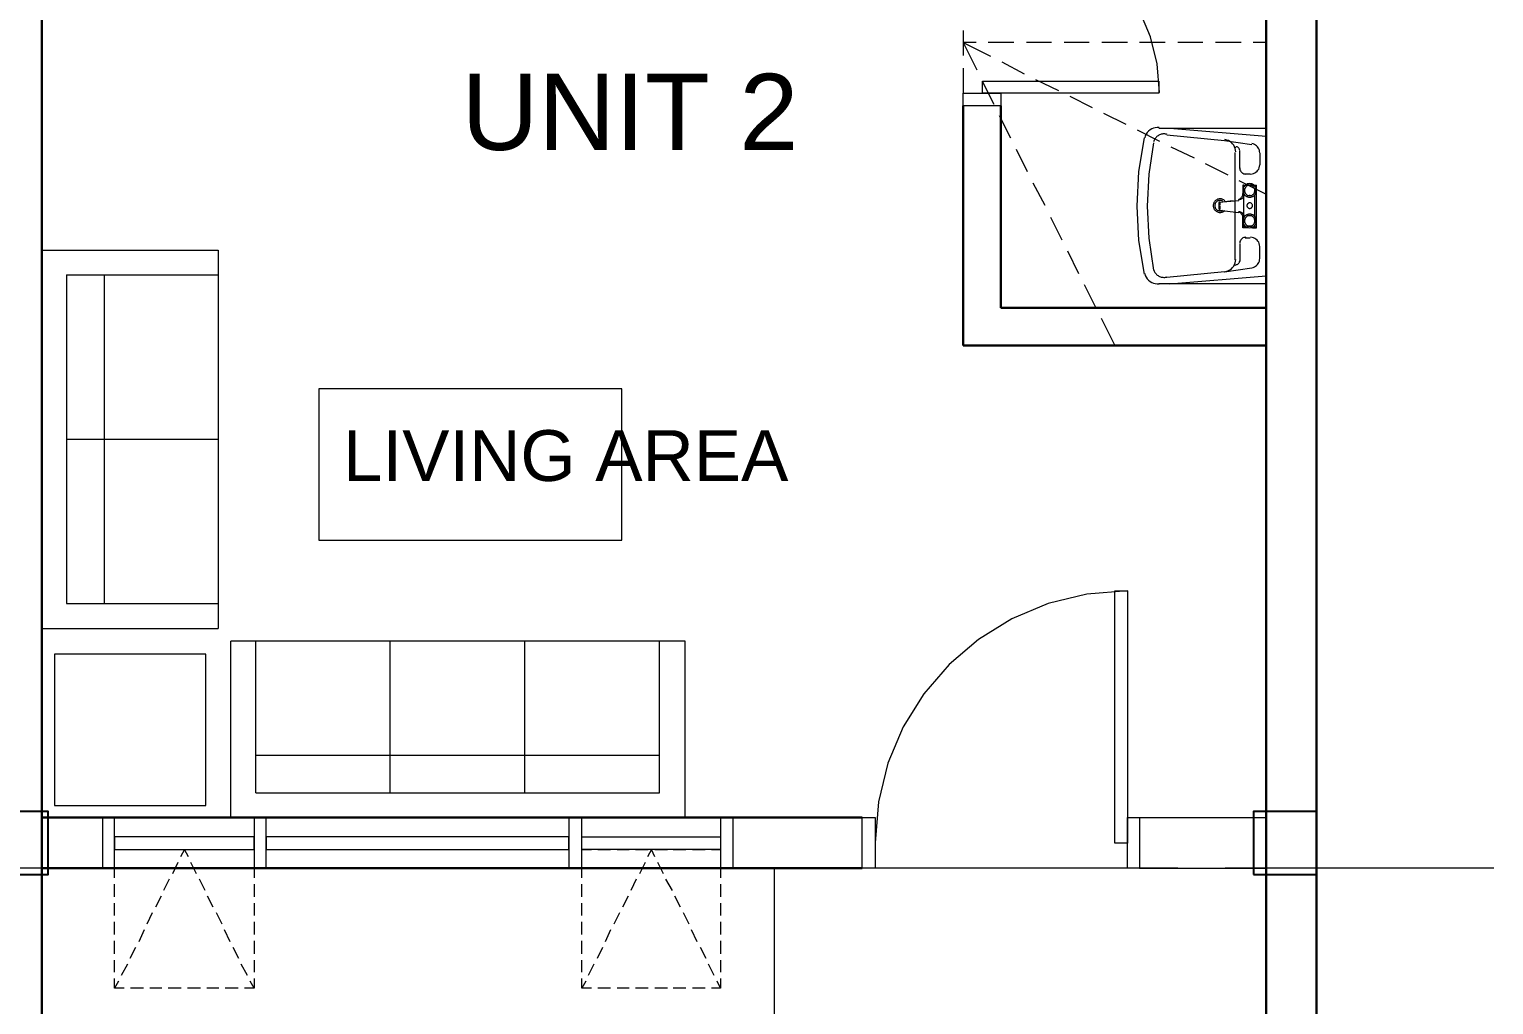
# Model space of a CAD drawing. Header units: millimetres. Extents: x -5837 to 14055, y -7034 to 19184.
# Drawn here: x 5201 to 11001, y 4960 to 8823 of the extents above; entities that cross this region are included whole.
import ezdxf

# ---------------------------------------------------------------- set-up
doc = ezdxf.new("R2010")
doc.units = ezdxf.units.MM
for name, color, linetype in [('ARCH-LINES', 7, 'Continuous'), ('ARCH-TEXT', 7, 'Continuous'), ('COLUMN', 1, 'Continuous')]:
    doc.layers.add(name, color=color, linetype=linetype)
doc.styles.add('Arial', font='arial.ttf')

msp = doc.modelspace()

# ---------------------------------------------------------------- linework, layer by layer
at = {"layer": 'ARCH-LINES', "lineweight": 30}
for points in [[(0, 14867.5), (0, 0), (10300, 0), (10300, 14867.5), (0, 14867.5)], [(5250, 0), (5250, 14667.6)], [(10100, 14667.6), (10100, 0)], [(8900.2, 7570.3), (8900.2, 8519.3)], [(9049.4, 7719.4), (9049.4, 8519.3)], [(9049.4, 7719.4), (10100, 7719.4)], [(8900.2, 7570.3), (10100, 7570.3)], [(5250, 5700.7), (8500.3, 5700.7)], [(5250, 5500.7), (8500.3, 5500.7)]]:
    msp.add_lwpolyline(points, dxfattribs=at)
at = {"layer": 'ARCH-LINES', "lineweight": 5}
for points in [[(10300, 8455.8), (10300, 9579.5)], [(10300, 8081.3), (10300, 8268.6)], [(5250, 7948), (5948.3, 7948)], [(5250, 7948), (5250, 6449.8)], [(5948.3, 7948), (5948.3, 6449.8)], [(10300, 6767.2), (10300, 7894)], [(5348.4, 7849.6), (5948.3, 7849.6)], [(5348.4, 7849.6), (5348.4, 6548.2)], [(5497.6, 7849.6), (5497.6, 6548.2)], [(7548, 7398.9), (6348.2, 7398.9), (6348.2, 6799), (7548, 6799), (7548, 7398.9)], [(5348.4, 7198.9), (5948.3, 7198.9)], [(10300, 6392.7), (10300, 6579.9)], [(5348.4, 6548.2), (5948.3, 6548.2)], [(5250, 6449.8), (5948.3, 6449.8)], [(5999.1, 5700.7), (5999.1, 6399)], [(7798.8, 6399), (5999.1, 6399)], [(6097.5, 5799.1), (6097.5, 6399)], [(6630.7, 5799.1), (6630.7, 6399)], [(7164, 5799.1), (7164, 6399)], [(7697.2, 5799.1), (7697.2, 6399)], [(7798.8, 5700.7), (7798.8, 6399)], [(5900.7, 5748.3), (5900.7, 6348.2), (5300.8, 6348.2), (5300.8, 5748.3), (5900.7, 5748.3)], [(10300, 5081.8), (10300, 6205.4)], [(6097.5, 5948.3), (7697.2, 5948.3)], [(6630.7, 5948.3), (6630.7, 5948.3)], [(7164, 5948.3), (7164, 5948.3)], [(6097.5, 5799.1), (7697.2, 5799.1)], [(5999.1, 5700.7), (7798.8, 5700.7)], [(9598.5, 5700.7), (10100, 5700.7)], [(5538.8, 5535.7), (5538.8, 5573.7)], [(5538.8, 5573.7), (5576.9, 5573.7)], [(5602.3, 5573.7), (5653.1, 5573.7)], [(5678.5, 5573.7), (5726.1, 5573.7)], [(5751.5, 5573.7), (5802.3, 5573.7)], [(5815, 5573.7), (5799.1, 5545.2)], [(5830.8, 5545.2), (5815, 5573.7)], [(5827.7, 5573.7), (5878.5, 5573.7)], [(5903.9, 5573.7), (5951.5, 5573.7)], [(5976.9, 5573.7), (6027.6, 5573.7)], [(6053, 5573.7), (6091.1, 5573.7)], [(6091.1, 5573.7), (6091.1, 5535.7)], [(7389.3, 5535.7), (7389.3, 5573.7)], [(7389.3, 5573.7), (7427.4, 5573.7)], [(7452.8, 5573.7), (7503.6, 5573.7)], [(7529, 5573.7), (7576.6, 5573.7)], [(7602, 5573.7), (7652.8, 5573.7)], [(7665.5, 5573.7), (7649.6, 5545.2)], [(7678.2, 5545.2), (7665.5, 5573.7)], [(7678.2, 5573.7), (7729, 5573.7)], [(7751.2, 5573.7), (7802, 5573.7)], [(7827.4, 5573.7), (7878.1, 5573.7)], [(7903.5, 5573.7), (7938.5, 5573.7)], [(7938.5, 5573.7), (7938.5, 5535.7)], [(5538.8, 5462.6), (5538.8, 5513.4)], [(5789.6, 5523), (5767.4, 5478.5)], [(5862.6, 5478.5), (5840.4, 5523)], [(6091.1, 5513.4), (6091.1, 5462.6)], [(7389.3, 5462.6), (7389.3, 5513.4)], [(7640.1, 5523), (7617.9, 5478.5)], [(7713.1, 5478.5), (7690.9, 5523)], [(7938.5, 5513.4), (7938.5, 5462.6)], [(5999.1, 5500.7), (4875.4, 5500.7)], [(5754.7, 5456.3), (5732.4, 5411.9)], [(5897.5, 5411.9), (5875.3, 5456.3)], [(6376.8, 5500.7), (6186.3, 5500.7)], [(7687.7, 5500.7), (6564.1, 5500.7)], [(7605.2, 5456.3), (7583, 5411.9)], [(7748, 5411.9), (7722.6, 5456.3)], [(8062.2, 5500.7), (7875, 5500.7)], [(8151.1, 5500.7), (8151.1, 0)], [(9376.3, 5500.7), (8249.5, 5500.7)], [(9550.9, 5500.7), (8551.1, 5500.7)], [(9750.9, 5500.7), (9563.6, 5500.7)], [(9598.5, 5500.7), (10100, 5500.7)], [(11001.5, 5500.7), (9938.2, 5500.7)], [(5538.8, 5386.5), (5538.8, 5437.3)], [(6091.1, 5437.3), (6091.1, 5386.5)], [(7389.3, 5386.5), (7389.3, 5437.3)], [(7938.5, 5437.3), (7938.5, 5386.5)], [(5538.8, 5313.5), (5538.8, 5361.1)], [(5722.9, 5389.6), (5700.7, 5345.2)], [(5929.2, 5345.2), (5907, 5389.6)], [(6091.1, 5361.1), (6091.1, 5313.5)], [(7389.3, 5313.5), (7389.3, 5361.1)], [(7573.4, 5389.6), (7551.2, 5345.2)], [(7779.8, 5345.2), (7757.5, 5389.6)], [(7938.5, 5361.1), (7938.5, 5313.5)], [(5538.8, 5237.3), (5538.8, 5288.1)], [(5688, 5323), (5665.8, 5278.6)], [(5964.2, 5278.6), (5941.9, 5323)], [(6091.1, 5288.1), (6091.1, 5237.3)], [(7389.3, 5237.3), (7389.3, 5288.1)], [(7538.5, 5323), (7516.3, 5278.6)], [(7814.7, 5278.6), (7792.4, 5323)], [(7938.5, 5288.1), (7938.5, 5237.3)], [(5656.3, 5256.3), (5634.1, 5208.7)], [(5995.9, 5208.7), (5973.7, 5256.3)], [(7503.6, 5256.3), (7481.4, 5208.7)], [(7846.4, 5208.7), (7824.2, 5256.3)], [(5538.8, 5161.1), (5538.8, 5211.9)], [(5621.4, 5186.5), (5599.1, 5142.1)], [(6030.8, 5142.1), (6008.6, 5186.5)], [(6091.1, 5211.9), (6091.1, 5161.1)], [(7389.3, 5161.1), (7389.3, 5211.9)], [(7471.9, 5186.5), (7449.6, 5142.1)], [(7881.3, 5142.1), (7859.1, 5186.5)], [(7938.5, 5211.9), (7938.5, 5161.1)], [(5538.8, 5088.1), (5538.8, 5135.7)], [(5589.6, 5119.8), (5564.2, 5075.4)], [(6065.7, 5075.4), (6040.3, 5119.8)], [(6091.1, 5135.7), (6091.1, 5088.1)], [(7389.3, 5088.1), (7389.3, 5135.7)], [(7436.9, 5119.8), (7414.7, 5075.4)], [(7913.1, 5075.4), (7890.8, 5119.8)], [(7938.5, 5135.7), (7938.5, 5088.1)], [(5538.8, 5024.6), (5538.8, 5062.7)], [(5554.7, 5053.2), (5538.8, 5024.6)], [(6091.1, 5024.6), (6075.3, 5053.2)], [(6091.1, 5062.7), (6091.1, 5024.6)], [(7389.3, 5024.6), (7389.3, 5062.7)], [(7405.2, 5053.2), (7389.3, 5024.6)], [(7938.5, 5024.6), (7925.8, 5053.2)], [(7938.5, 5062.7), (7938.5, 5024.6)], [(5576.9, 5024.6), (5538.8, 5024.6)], [(5653.1, 5024.6), (5602.3, 5024.6)], [(5726.1, 5024.6), (5678.5, 5024.6)], [(5802.3, 5024.6), (5751.5, 5024.6)], [(5878.5, 5024.6), (5827.7, 5024.6)], [(5951.5, 5024.6), (5903.9, 5024.6)], [(6027.6, 5024.6), (5976.9, 5024.6)], [(6091.1, 5024.6), (6053, 5024.6)], [(7427.4, 5024.6), (7389.3, 5024.6)], [(7503.6, 5024.6), (7452.8, 5024.6)], [(7576.6, 5024.6), (7529, 5024.6)], [(7652.8, 5024.6), (7602, 5024.6)], [(7729, 5024.6), (7678.2, 5024.6)], [(7802, 5024.6), (7751.2, 5024.6)], [(7878.1, 5024.6), (7827.4, 5024.6)], [(7938.5, 5024.6), (7903.5, 5024.6)]]:
    msp.add_lwpolyline(points, dxfattribs=at)
at = {"layer": 'ARCH-LINES', "lineweight": 18}
for points in [[(10300, 9309.7), (10300, 8059.1)], [(8976.4, 8617.7), (9674.7, 8617.7), (9674.7, 8570.1), (8976.4, 8570.1), (8976.4, 8617.7)], [(8900.2, 8570.1), (9049.4, 8570.1), (9049.4, 8519.3), (8900.2, 8519.3), (8900.2, 8570.1)], [(10300, 7808.3), (10300, 7560.7)], [(10300, 7310), (10300, 7059.2)], [(10300, 6808.5), (10300, 5561)], [(9500.1, 6599), (9550.9, 6599), (9550.9, 5599.1), (9500.1, 5599.1), (9500.1, 6599)], [(5491.2, 5500.7), (5538.8, 5500.7), (5538.8, 5700.7), (5491.2, 5700.7), (5491.2, 5500.7)], [(6091.1, 5500.7), (6138.7, 5500.7), (6138.7, 5700.7), (6091.1, 5700.7), (6091.1, 5500.7)], [(7338.6, 5500.7), (7389.3, 5500.7), (7389.3, 5700.7), (7338.6, 5700.7), (7338.6, 5500.7)], [(7938.5, 5500.7), (7989.2, 5500.7), (7989.2, 5700.7), (7938.5, 5700.7), (7938.5, 5500.7)], [(8500.3, 5500.7), (8500.3, 5700.7), (8551.1, 5700.7), (8551.1, 5500.7), (8500.3, 5500.7)], [(9550.9, 5500.7), (9550.9, 5700.7), (9598.5, 5700.7), (9598.5, 5500.7), (9550.9, 5500.7)], [(6091.1, 5624.5), (5538.8, 5624.5), (5538.8, 5573.7), (6091.1, 5573.7), (6091.1, 5624.5)], [(7338.6, 5624.5), (6138.7, 5624.5), (6138.7, 5573.7), (7338.6, 5573.7), (7338.6, 5624.5)], [(7389.3, 5624.5), (7938.5, 5624.5), (7938.5, 5573.7), (7389.3, 5573.7), (7389.3, 5624.5)], [(10300, 5310.3), (10300, 5059.5)]]:
    msp.add_lwpolyline(points, dxfattribs=at)
at = {"layer": 'ARCH-LINES', "lineweight": 9}
for points in [[(9677.9, 8571.7), (9668.7, 8685.2), (9642.2, 8792.9), (9599.8, 8893.3), (9542.8, 8985), (9472.9, 9066.6), (9391.3, 9136.5), (9299.6, 9193.5), (9199.2, 9235.9), (9091.5, 9262.4), (8978, 9271.6)], [(8900.2, 8817.7), (8900.2, 8719.3)], [(8951, 8770.1), (8900.2, 8770.1)], [(8900.2, 8770.1), (8954.2, 8662.2)], [(8900.2, 8770.1), (9008.1, 8716.1)], [(9100.2, 8770.1), (8998.6, 8770.1)], [(9249.4, 8770.1), (9151, 8770.1)], [(9398.6, 8770.1), (9300.2, 8770.1)], [(9550.9, 8770.1), (9449.3, 8770.1)], [(9700.1, 8770.1), (9598.5, 8770.1)], [(9849.3, 8770.1), (9750.9, 8770.1)], [(10001.6, 8770.1), (9900.1, 8770.1)], [(10100, 8770.1), (10049.2, 8770.1)], [(8900.2, 8668.5), (8900.2, 8570.1)], [(9052.6, 8693.9), (9141.4, 8646.3)], [(8976.4, 8614.5), (9020.8, 8525.7)], [(9185.9, 8624.1), (9277.9, 8579.6)], [(9322.4, 8557.4), (9411.2, 8513)], [(9043.1, 8481.2), (9087.5, 8392.4)], [(9455.7, 8490.8), (9544.6, 8446.3)], [(9589, 8424.1), (9677.9, 8379.7)], [(9722.3, 8357.4), (9814.4, 8313)], [(9109.7, 8347.9), (9154.1, 8259)], [(9858.8, 8290.8), (9947.7, 8246.3)], [(9176.4, 8214.6), (9224, 8125.7)], [(9992.1, 8224.1), (10100, 8170.2)], [(9246.2, 8078.1), (9290.6, 7989.2)], [(9312.9, 7944.8), (9357.3, 7855.9)], [(9379.5, 7811.5), (9423.9, 7722.6)], [(9446.2, 7678.2), (9500.1, 7570.3)], [(9552.5, 6599), (9390.1, 6585.9), (9236, 6548.1), (9092.3, 6487.6), (8961.1, 6406.4), (8844.4, 6306.6), (8744.3, 6190.3), (8662.8, 6059.5), (8602.1, 5916.3), (8564.2, 5762.6), (8551.1, 5600.7)], [(5491.2, 5500.7), (7989.2, 5500.7), (7989.2, 5700.7), (5491.2, 5700.7), (5491.2, 5500.7)]]:
    msp.add_lwpolyline(points, dxfattribs=at)
at = {"layer": 'ARCH-LINES', "lineweight": 5, "true_color": 0x989898}
for points in [[(9676.8, 8433.2), (9668.9, 8433.6), (9661.1, 8432.9), (9653.7, 8431.1), (9646.7, 8428.2), (9640.2, 8424.4), (9634.3, 8419.6), (9629.1, 8414.1), (9624.8, 8407.8), (9621.4, 8400.8), (9619, 8393.2)], [(9674.7, 8430.4), (10100, 8430.4)], [(9719.1, 8430.4), (10100, 8398.7)], [(10100, 8430.4), (10100, 7814.7)], [(9595.3, 8259), (9617.6, 8392.4)], [(9636.6, 8249.5), (9655.7, 8373.3)], [(9674.8, 8403), (9671.8, 8401.2), (9669, 8399.2), (9666.3, 8396.9), (9663.9, 8394.5), (9661.7, 8391.9), (9659.6, 8389.1), (9657.8, 8386.1), (9656.3, 8383), (9655, 8379.8), (9653.9, 8376.5)], [(9708.4, 8406.2), (9705.1, 8407.1), (9701.6, 8407.8), (9698.2, 8408.1), (9694.7, 8408.2), (9691.3, 8408), (9687.9, 8407.6), (9684.5, 8406.8), (9681.2, 8405.8), (9678, 8404.5), (9674.8, 8403)], [(9706.4, 8405.1), (9935, 8382.8)], [(9935, 8382.8), (10042.9, 8367)], [(9979.4, 8336.8), (9978.9, 8344.1), (9977.3, 8351), (9974.8, 8357.5), (9971.5, 8363.6), (9967.3, 8369.1), (9962.4, 8374), (9956.8, 8378.2), (9950.7, 8381.6), (9944, 8384), (9936.9, 8385.5)], [(9979.4, 8354.3), (9973.1, 8354.3)], [(9995.3, 8343.2), (9995.1, 8345.5), (9994.6, 8347.7), (9993.7, 8349.7), (9992.5, 8351.6), (9991.1, 8353.3), (9989.4, 8354.7), (9987.6, 8355.8), (9985.5, 8356.7), (9983.3, 8357.3), (9981, 8357.4)], [(10074.6, 8333.6), (10074.2, 8339), (10073.1, 8344.2), (10071.2, 8349), (10068.7, 8353.5), (10065.6, 8357.6), (10062, 8361.2), (10057.9, 8364.3), (10053.3, 8366.8), (10048.4, 8368.7), (10043.1, 8369.8)], [(9976.2, 8335.2), (9976.2, 7909.9)], [(9995.3, 8271.7), (9995.3, 8341.6)], [(10074.6, 8332), (10074.6, 8284.4)], [(9589, 8122.6), (9595.3, 8259)], [(9630.3, 8122.6), (9636.6, 8249.5)], [(9995.3, 8273.3), (9995.6, 8269.5), (9996.5, 8265.8), (9997.9, 8262.4), (9999.9, 8259.3), (10002.3, 8256.5), (10005, 8254.1), (10008.1, 8252.2), (10011.6, 8250.7), (10015.2, 8249.8), (10019.1, 8249.5)], [(10036.5, 8249.5), (10017.5, 8249.5)], [(10038.1, 8249.5), (10044.1, 8250), (10049.7, 8251.4), (10054.9, 8253.6), (10059.7, 8256.6), (10063.9, 8260.2), (10067.6, 8264.5), (10070.6, 8269.2), (10072.8, 8274.5), (10074.2, 8280.1), (10074.6, 8286)], [(10035, 8211.4), (10030.6, 8211.1), (10026.4, 8210.1), (10022.6, 8208.4), (10019, 8206.2), (10015.9, 8203.5), (10013.2, 8200.4), (10011, 8196.9), (10009.4, 8193), (10008.3, 8188.8), (10008, 8184.5)], [(10011.2, 8205.1), (10008, 8205.1)], [(10008, 8205.1), (10008, 8170.2)], [(10008, 8205.1), (10023.9, 8205.1)], [(10008, 8184.5), (10008.3, 8180.1), (10009.4, 8175.9), (10011, 8172.1), (10013.2, 8168.5), (10015.9, 8165.4), (10019, 8162.7), (10022.6, 8160.5), (10026.4, 8158.8), (10030.6, 8157.8), (10035, 8157.5)], [(10010.3, 8174.5), (10011.7, 8176.3), (10012.9, 8178.2), (10013.7, 8180.2), (10014.2, 8182.3), (10014.3, 8184.5), (10014.2, 8186.6), (10013.7, 8188.7), (10012.9, 8190.7), (10011.7, 8192.6), (10010.3, 8194.4)], [(10011.2, 8198.7), (10011.2, 8205.1)], [(10011.2, 8205.1), (10020.7, 8205.1)], [(10035, 8205.1), (10031.6, 8204.8), (10028.4, 8204), (10025.5, 8202.8), (10022.8, 8201.1), (10020.4, 8199), (10018.3, 8196.6), (10016.6, 8193.9), (10015.4, 8191), (10014.6, 8187.8), (10014.3, 8184.5)], [(10014.3, 8184.5), (10014.6, 8181.1), (10015.4, 8177.9), (10016.6, 8175), (10018.3, 8172.3), (10020.4, 8169.9), (10022.8, 8167.8), (10025.5, 8166.1), (10028.4, 8164.9), (10031.6, 8164.1), (10035, 8163.8)], [(10025, 8209.1), (10026.8, 8207.7), (10028.7, 8206.5), (10030.7, 8205.7), (10032.8, 8205.2), (10035, 8205.1), (10037.1, 8205.2), (10039.2, 8205.7), (10041.2, 8206.5), (10043.2, 8207.7), (10044.9, 8209.1)], [(10061.9, 8184.5), (10061.6, 8188.8), (10060.6, 8193), (10058.9, 8196.9), (10056.7, 8200.4), (10054, 8203.5), (10050.9, 8206.2), (10047.4, 8208.4), (10043.5, 8210.1), (10039.3, 8211.1), (10035, 8211.4)], [(10055.6, 8184.5), (10055.3, 8187.8), (10054.5, 8191), (10053.3, 8193.9), (10051.6, 8196.6), (10049.6, 8199), (10047.1, 8201.1), (10044.4, 8202.8), (10041.5, 8204), (10038.3, 8204.8), (10035, 8205.1)], [(10035, 8157.5), (10039.3, 8157.8), (10043.5, 8158.8), (10047.4, 8160.5), (10050.9, 8162.7), (10054, 8165.4), (10056.7, 8168.5), (10058.9, 8172.1), (10060.6, 8175.9), (10061.6, 8180.1), (10061.9, 8184.5)], [(10035, 8163.8), (10038.3, 8164.1), (10041.5, 8164.9), (10044.4, 8166.1), (10047.1, 8167.8), (10049.6, 8169.9), (10051.6, 8172.3), (10053.3, 8175), (10054.5, 8177.9), (10055.3, 8181.1), (10055.6, 8184.5)], [(10046.1, 8205.1), (10055.6, 8205.1)], [(10046.1, 8205.1), (10061.9, 8205.1)], [(10055.6, 8205.1), (10061.9, 8205.1)], [(10055.6, 8205.1), (10055.6, 8198.7)], [(10059.6, 8194.4), (10058.2, 8192.6), (10057, 8190.7), (10056.2, 8188.7), (10055.8, 8186.6), (10055.6, 8184.5), (10055.8, 8182.3), (10056.2, 8180.2), (10057, 8178.2), (10058.2, 8176.3), (10059.6, 8174.5)], [(10061.9, 8036.9), (10061.9, 8205.1)], [(9595.3, 7986.1), (9589, 8122.6)], [(9636.6, 7995.6), (9630.3, 8122.6)], [(9907.4, 8149.2), (9904.5, 8147.8), (9901.8, 8146), (9899.3, 8144), (9897.1, 8141.8), (9895.2, 8139.2), (9893.5, 8136.5), (9892.3, 8133.6), (9891.3, 8130.6), (9890.7, 8127.4), (9890.5, 8124.1)], [(9890.5, 8124.1), (9890.7, 8120.9), (9891.3, 8117.7), (9892.3, 8114.7), (9893.5, 8111.8), (9895.2, 8109), (9897.1, 8106.5), (9899.3, 8104.3), (9901.8, 8102.2), (9904.5, 8100.5), (9907.4, 8099.1)], [(9901.8, 8137.5), (9900, 8135.1), (9898.7, 8132.5), (9897.7, 8129.8), (9897.1, 8127), (9896.9, 8124.1), (9897.1, 8121.3), (9897.7, 8118.5), (9898.7, 8115.8), (9900, 8113.2), (9901.8, 8110.8)], [(9928.2, 8141.8), (9925.5, 8143.2), (9922.7, 8144.1), (9919.9, 8144.6), (9917, 8144.8), (9914.2, 8144.5), (9911.4, 8143.9), (9908.7, 8142.8), (9906.2, 8141.4), (9903.9, 8139.6), (9901.8, 8137.5)], [(9937, 8142.9), (9934.5, 8145.1), (9931.9, 8147), (9929.1, 8148.5), (9926.2, 8149.7), (9923.2, 8150.5), (9920, 8151), (9916.9, 8151.1), (9913.7, 8150.9), (9910.5, 8150.2), (9907.4, 8149.2)], [(9912.8, 8138.4), (9992.1, 8144.8)], [(9912.8, 8138.4), (9969.9, 8144.8)], [(9914, 8141), (9913.5, 8137.6), (9913.2, 8134.3), (9912.9, 8130.9), (9912.8, 8127.5), (9912.8, 8124.1), (9912.8, 8120.8), (9912.9, 8117.4), (9913.2, 8114), (9913.5, 8110.7), (9914, 8107.3)], [(9912.8, 8138.4), (9912.8, 8138.4)], [(9917, 8139.8), (9916.6, 8136.7), (9916.3, 8133.6), (9916.1, 8130.4), (9916, 8127.3), (9915.9, 8124.1), (9916, 8121), (9916.1, 8117.9), (9916.3, 8114.7), (9916.6, 8111.6), (9917, 8108.4)], [(9990.4, 8148.8), (9993.4, 8149.8), (9996.2, 8151.2), (9998.8, 8152.9), (10001.1, 8155), (10003.1, 8157.3), (10004.8, 8159.8), (10006.1, 8162.6), (10007.1, 8165.5), (10007.8, 8168.6), (10008, 8171.8)], [(9993, 8148.1), (9996.3, 8148.6), (9999.3, 8149.6), (10002.2, 8151), (10004.9, 8152.8), (10007.3, 8154.8), (10009.4, 8157.2), (10011.1, 8159.8), (10012.5, 8162.7), (10013.6, 8165.8), (10014.2, 8169)], [(10011.2, 8078.1), (10011.2, 8167)], [(10035, 8135.3), (10033.2, 8135.1), (10031.5, 8134.7), (10029.9, 8134), (10028.4, 8133.1), (10027.1, 8132), (10026, 8130.7), (10025.1, 8129.2), (10024.4, 8127.7), (10024, 8125.9), (10023.9, 8124.1)], [(10023.9, 8124.1), (10024, 8122.3), (10024.4, 8120.6), (10025.1, 8119), (10026, 8117.6), (10027.1, 8116.3), (10028.4, 8115.2), (10029.9, 8114.3), (10031.5, 8113.6), (10033.2, 8113.2), (10035, 8113)], [(10044.9, 8159.8), (10043.2, 8161.2), (10041.2, 8162.4), (10039.2, 8163.2), (10037.1, 8163.7), (10035, 8163.8), (10032.8, 8163.7), (10030.7, 8163.2), (10028.7, 8162.4), (10026.8, 8161.2), (10025, 8159.8)], [(10046.1, 8124.1), (10045.9, 8125.9), (10045.5, 8127.7), (10044.8, 8129.2), (10043.9, 8130.7), (10042.8, 8132), (10041.5, 8133.1), (10040.1, 8134), (10038.5, 8134.7), (10036.8, 8135.1), (10035, 8135.3)], [(10035, 8113), (10036.8, 8113.2), (10038.5, 8113.6), (10040.1, 8114.3), (10041.5, 8115.2), (10042.8, 8116.3), (10043.9, 8117.6), (10044.8, 8119), (10045.5, 8120.6), (10045.9, 8122.3), (10046.1, 8124.1)], [(10055.6, 8078.1), (10055.6, 8167)], [(9901.8, 8110.8), (9903.9, 8108.7), (9906.2, 8106.9), (9908.7, 8105.5), (9911.4, 8104.4), (9914.2, 8103.8), (9917, 8103.5), (9919.9, 8103.6), (9922.7, 8104.2), (9925.5, 8105.1), (9928.2, 8106.5)], [(9907.4, 8099.1), (9910.5, 8098.1), (9913.7, 8097.4), (9916.9, 8097.2), (9920, 8097.3), (9923.2, 8097.8), (9926.2, 8098.6), (9929.1, 8099.8), (9931.9, 8101.3), (9934.5, 8103.2), (9937, 8105.4)], [(9912.8, 8106.7), (9992.1, 8097.2)], [(9912.8, 8106.7), (9969.9, 8100.3)], [(9912.8, 8106.7), (9912.8, 8106.7)], [(10008, 8076.5), (10007.8, 8079.7), (10007.1, 8082.8), (10006.1, 8085.7), (10004.8, 8088.5), (10003.1, 8091), (10001.1, 8093.3), (9998.8, 8095.4), (9996.2, 8097.1), (9993.4, 8098.5), (9990.4, 8099.5)], [(10014.2, 8079.3), (10013.6, 8082.5), (10012.5, 8085.6), (10011.1, 8088.5), (10009.4, 8091.1), (10007.3, 8093.5), (10004.9, 8095.5), (10002.2, 8097.3), (9999.3, 8098.7), (9996.3, 8099.6), (9993, 8100.2)], [(10035, 8090.8), (10030.6, 8090.5), (10026.4, 8089.4), (10022.6, 8087.8), (10019, 8085.6), (10015.9, 8082.9), (10013.2, 8079.8), (10011, 8076.2), (10009.4, 8072.4), (10008.3, 8068.2), (10008, 8063.8)], [(10008, 8036.9), (10008, 8074.9)], [(10008, 8063.8), (10008.3, 8059.5), (10009.4, 8055.3), (10011, 8051.4), (10013.2, 8047.9), (10015.9, 8044.8), (10019, 8042.1), (10022.6, 8039.9), (10026.4, 8038.2), (10030.6, 8037.2), (10035, 8036.9)], [(10010.3, 8053.9), (10011.7, 8055.6), (10012.9, 8057.6), (10013.7, 8059.6), (10014.2, 8061.7), (10014.3, 8063.8), (10014.2, 8066), (10013.7, 8068.1), (10012.9, 8070.1), (10011.7, 8072), (10010.3, 8073.8)], [(10035, 8084.5), (10031.6, 8084.2), (10028.4, 8083.4), (10025.5, 8082.2), (10022.8, 8080.5), (10020.4, 8078.4), (10018.3, 8076), (10016.6, 8073.3), (10015.4, 8070.4), (10014.6, 8067.2), (10014.3, 8063.8)], [(10014.3, 8063.8), (10014.6, 8060.5), (10015.4, 8057.3), (10016.6, 8054.4), (10018.3, 8051.7), (10020.4, 8049.2), (10022.8, 8047.2), (10025.5, 8045.5), (10028.4, 8044.3), (10031.6, 8043.5), (10035, 8043.2)], [(10025, 8088.5), (10026.8, 8087), (10028.7, 8085.9), (10030.7, 8085.1), (10032.8, 8084.6), (10035, 8084.5), (10037.1, 8084.6), (10039.2, 8085.1), (10041.2, 8085.9), (10043.2, 8087), (10044.9, 8088.5)], [(10061.9, 8063.8), (10061.6, 8068.2), (10060.6, 8072.4), (10058.9, 8076.2), (10056.7, 8079.8), (10054, 8082.9), (10050.9, 8085.6), (10047.4, 8087.8), (10043.5, 8089.4), (10039.3, 8090.5), (10035, 8090.8)], [(10055.6, 8063.8), (10055.3, 8067.2), (10054.5, 8070.4), (10053.3, 8073.3), (10051.6, 8076), (10049.6, 8078.4), (10047.1, 8080.5), (10044.4, 8082.2), (10041.5, 8083.4), (10038.3, 8084.2), (10035, 8084.5)], [(10035, 8036.9), (10039.3, 8037.2), (10043.5, 8038.2), (10047.4, 8039.9), (10050.9, 8042.1), (10054, 8044.8), (10056.7, 8047.9), (10058.9, 8051.4), (10060.6, 8055.3), (10061.6, 8059.5), (10061.9, 8063.8)], [(10035, 8043.2), (10038.3, 8043.5), (10041.5, 8044.3), (10044.4, 8045.5), (10047.1, 8047.2), (10049.6, 8049.2), (10051.6, 8051.7), (10053.3, 8054.4), (10054.5, 8057.3), (10055.3, 8060.5), (10055.6, 8063.8)], [(10059.6, 8073.8), (10058.2, 8072), (10057, 8070.1), (10056.2, 8068.1), (10055.8, 8066), (10055.6, 8063.8), (10055.8, 8061.7), (10056.2, 8059.6), (10057, 8057.6), (10058.2, 8055.6), (10059.6, 8053.9)], [(10008, 8036.9), (10011.2, 8040)], [(10023.9, 8036.9), (10008, 8036.9)], [(10011.2, 8040), (10011.2, 8046.4)], [(10011.2, 8040), (10020.7, 8040)], [(10044.9, 8039.2), (10043.2, 8040.6), (10041.2, 8041.8), (10039.2, 8042.6), (10037.1, 8043), (10035, 8043.2), (10032.8, 8043), (10030.7, 8042.6), (10028.7, 8041.8), (10026.8, 8040.6), (10025, 8039.2)], [(10046.1, 8040), (10055.6, 8040)], [(10046.1, 8036.9), (10061.9, 8036.9)], [(10055.6, 8040), (10055.6, 8046.4)], [(10061.9, 8036.9), (10055.6, 8040)], [(9617.6, 7852.8), (9595.3, 7986.1)], [(9655.7, 7868.6), (9636.6, 7995.6)], [(10019.1, 7998.8), (10015.2, 7998.5), (10011.6, 7997.6), (10008.1, 7996.1), (10005, 7994.2), (10002.3, 7991.8), (9999.9, 7989), (9997.9, 7985.9), (9996.5, 7982.5), (9995.6, 7978.8), (9995.3, 7975)], [(9995.3, 7973.4), (9995.3, 7903.5)], [(10036.5, 7995.6), (10017.5, 7995.6)], [(10074.6, 7962.3), (10074.2, 7968.2), (10072.8, 7973.8), (10070.6, 7979), (10067.6, 7983.8), (10063.9, 7988.1), (10059.7, 7991.7), (10054.9, 7994.7), (10049.7, 7996.9), (10044.1, 7998.3), (10038.1, 7998.8)], [(10074.6, 7913.1), (10074.6, 7960.7)], [(9936.9, 7862.7), (9944, 7864.3), (9950.7, 7866.7), (9956.8, 7870.1), (9962.4, 7874.3), (9967.3, 7879.1), (9971.5, 7884.7), (9974.8, 7890.7), (9977.3, 7897.3), (9978.9, 7904.2), (9979.4, 7911.5)], [(9979.4, 7887.7), (9973.1, 7890.8)], [(9981, 7890.8), (9983.3, 7891), (9985.5, 7891.6), (9987.6, 7892.4), (9989.4, 7893.6), (9991.1, 7895), (9992.5, 7896.7), (9993.7, 7898.6), (9994.6, 7900.6), (9995.1, 7902.8), (9995.3, 7905.1)], [(10043.1, 7878.5), (10048.4, 7879.6), (10053.3, 7881.5), (10057.9, 7884), (10062, 7887), (10065.6, 7890.7), (10068.7, 7894.8), (10071.2, 7899.3), (10073.1, 7904.1), (10074.2, 7909.3), (10074.6, 7914.7)], [(9619, 7855.1), (9621.4, 7847.5), (9624.8, 7840.5), (9629.1, 7834.2), (9634.3, 7828.7), (9640.2, 7823.9), (9646.7, 7820.1), (9653.7, 7817.2), (9661.1, 7815.4), (9668.9, 7814.7), (9676.8, 7815.1)], [(9653.9, 7871.8), (9655, 7868.5), (9656.3, 7865.3), (9657.8, 7862.2), (9659.6, 7859.2), (9661.7, 7856.4), (9663.9, 7853.8), (9666.3, 7851.4), (9669, 7849.1), (9671.8, 7847.1), (9674.8, 7845.3)], [(9674.8, 7845.3), (9678, 7843.7), (9681.2, 7842.5), (9684.5, 7841.5), (9687.9, 7840.7), (9691.3, 7840.3), (9694.7, 7840.1), (9698.2, 7840.2), (9701.6, 7840.5), (9705.1, 7841.2), (9708.4, 7842.1)], [(9935, 7862.3), (9706.4, 7840.1)], [(9719.1, 7814.7), (10100, 7846.4)], [(9935, 7862.3), (10042.9, 7878.1)], [(10100, 7814.7), (9674.7, 7814.7)]]:
    msp.add_lwpolyline(points, dxfattribs=at)
at = {"layer": 'COLUMN'}
for points in [[(5025, 5475), (5275, 5475), (5275, 5725), (5025, 5725)], [(10050, 5475), (10300, 5475), (10300, 5725), (10050, 5725)]]:
    msp.add_lwpolyline(points, close=True, dxfattribs=at)

# ---------------------------------------------------------------- texts
at = {"layer": 'ARCH-TEXT', "style": 'Arial'}
for s, height, p in [('UNIT 2', 301.67, (6913.2, 8344.7)), ('LIVING AREA', 201.116, (6443.5, 7033.8))]:
    msp.add_text(s, height=height, dxfattribs=at).set_placement(p)

doc.saveas('drawing.dxf')
